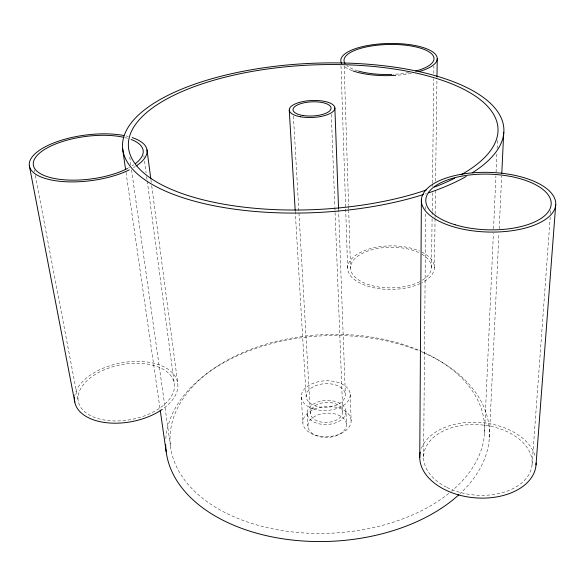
<?xml version="1.0" encoding="UTF-8"?>
<svg xmlns="http://www.w3.org/2000/svg" width="585" height="585" viewBox="0 0 585 585"><rect width="100%" height="100%" fill="white"/><g stroke="black" fill="none" stroke-linecap="round" stroke-linejoin="round"><path stroke-width="0.44" stroke-dasharray="2.92 2.19" d="M423.591 456.812L425.683 213.876M425.719 209.313L425.748 206.571M431.496 267.616L432.088 218.38M432.132 214.739L432.161 212.004M432.176 211.09L432.388 192.853M432.469 186.469L432.498 183.734M432.512 182.827L433.756 78.887M433.821 73.418L433.909 66.12M434.406 267.667L435.072 218.424M435.086 217.51L435.123 214.775M435.138 213.861L435.452 190.147M435.576 181.028L436.944 79.794M484.541 433.075L493.367 233.342M493.565 228.83L495.904 175.888M496.065 172.246L496.906 153.08M497.118 148.524L497.513 139.391M489.353 437.339L498.961 233.364M499.18 228.808L501.667 175.997M532.079 464.475L550.214 217.291M550.478 213.657L550.748 210.022M34.266 169.942L34.603 171.741M35.29 175.324L78.28 401.339M126.009 172.363L160.078 409.215M129.775 157.197L131.047 166.228M131.552 169.84L170.593 447.028M143.859 155.734L144.107 157.548M144.59 161.16L146.155 172.919M146.645 176.531L147.127 180.151M147.244 181.057L174.315 383.606A48.833 27.853 -10.8 0 1 105.812 420.249A48.833 27.853 -10.8 0 1 98.587 372.528A48.833 27.853 -10.8 0 1 174.315 383.606M150.923 179.69L151.281 182.396M151.712 185.701L177.803 383.818M301.275 397.039L302.884 422.97M295.22 211.134L306.174 396.703M307.176 413.646L307.929 426.458M293.421 116.115L310.408 413.419M331.315 114.426L334.854 206.52M334.891 207.434L342.73 411.679A16.183 10.018 -2.9 0 1 318.825 421.478A16.183 10.018 -2.9 0 1 318.13 404.14A16.183 10.018 -2.9 0 1 342.73 411.679M338.576 209.262L345.347 394.604A19.612 11.868 -2.9 0 1 316.419 406.282A19.612 11.868 -2.9 0 1 315.498 385.749A19.612 11.868 -2.9 0 1 345.347 394.604M345.962 411.562A19.422 12.022 -2.9 0 1 317.326 423.357A19.422 12.022 -2.9 0 1 316.397 402.553A19.422 12.022 -2.9 0 1 345.962 411.562L346.43 424.374A19.276 12.131 -2.9 0 1 318.013 436.264A19.276 12.131 -2.9 0 1 317.077 415.27A19.276 12.131 -2.9 0 1 346.43 424.374M350.247 394.422L351.132 420.747A24.153 15.13 -2.9 0 1 315.066 435.108A24.153 15.13 -2.9 0 1 314.788 408.9A24.153 15.13 -2.9 0 1 351.132 420.747M340.996 66.105L347.636 268.296M344.192 65.995L348.558 205.357M348.58 206.264L348.667 208.999M348.697 209.913L350.517 268.208M421.814 254.161A40.497 20.321 -0.5 0 1 421.858 280.507M419.745 281.677A40.497 20.321 -0.5 0 1 362.393 282.124A40.497 20.321 -0.5 0 1 362.437 253.349A40.497 20.321 -0.5 0 1 419.789 253.064M421.807 252.098A43.392 21.777 -0.5 0 1 421.865 282.76M420.242 283.549A43.392 21.777 -0.5 0 1 360.111 283.14A43.392 21.777 -0.5 0 1 359.395 252.961A43.392 21.777 -0.5 0 1 419.474 251.023M408.688 72.584A45.001 14.998 -1.2 0 1 392.966 74.339M357.735 70.851A45.001 14.998 -1.2 0 1 347.015 65.652M411.277 73.388A48.219 16.073 -1.2 0 1 397.018 75.253M352.06 70.58A48.219 16.073 -1.2 0 1 343.563 65.761M74.609 396.769A52.328 29.85 -10.8 0 1 147.31 362.042A52.328 29.85 -10.8 0 1 163.222 408.688M133.782 164.773A55.392 21.426 -7.5 0 1 132.144 165.855M129.46 167.442A55.392 21.426 -7.5 0 1 128.51 167.961M124.7 137.526A55.392 21.426 -7.5 0 1 127.596 138.287M135.325 166.52A59.363 22.961 -7.5 0 1 133.446 167.661M126.097 135.961A59.363 22.961 -7.5 0 1 128.232 136.459M421.405 448.403A58.295 37.762 4.9 0 1 479.7 422.443A58.295 37.762 4.9 0 1 535.165 456.307M419.54 350.495A157.438 99.384 -2.9 0 1 451.459 491.246M448.761 493.455A157.438 99.384 -2.9 0 1 230.124 515.041A157.438 99.384 -2.9 0 1 201.481 378.056A157.438 99.384 -2.9 0 1 418.809 350.188M426.428 193.577A190.856 74.639 -2.7 0 1 424.959 194.059M422.121 352.133A162.023 102.843 -2.9 0 1 460.176 493.55M165.833 438.684A162.023 102.843 -2.9 0 1 255.411 348.572A162.023 102.843 -2.9 0 1 419.116 350.883M447.167 487.539A54.398 35.232 4.9 0 0 531.992 465.367A54.398 35.232 4.9 0 0 454.457 426.933A54.398 35.232 4.9 0 0 447.167 487.539M313.633 408.937A24.519 14.837 -2.9 0 0 350.254 394.795A24.519 14.837 -2.9 0 0 313.385 383.226A24.519 14.837 -2.9 0 0 313.633 408.937"/><path stroke-width="0.88" d="M419.752 457.645L421.383 200.15M436.98 77.059L437.229 58.822M501.798 173.262L503.729 132.29M536.014 464.914L555.713 204.86A67.216 29.835 1.7 0 0 456.951 175.112A67.216 29.835 1.7 0 0 453.024 226.68A67.216 29.835 1.7 0 0 555.713 204.86M29.411 166.089L74.792 402.085M122.623 148.861L125.614 169.65M160.202 410.122L166.184 451.708M146.996 149.855L150.806 178.783M289.261 110.163L295.169 210.22M334.876 107.918L338.547 208.355M345.055 63.509A45.001 14.998 -1.2 0 1 373.384 45.696A45.001 14.998 -1.2 0 1 428.608 51.59A45.001 14.998 -1.2 0 1 415.679 71.041M391.796 74.39A45.001 14.998 -1.2 0 1 358.576 71.099M341.655 63.443A48.219 16.073 -1.2 0 1 372.711 44.731A48.219 16.073 -1.2 0 1 431.247 50.983A48.219 16.073 -1.2 0 1 418.655 71.67M395.774 75.341A48.219 16.073 -1.2 0 1 352.872 70.873M162.279 409.361A52.328 29.85 -10.8 0 1 105.073 422.538A52.328 29.85 -10.8 0 1 74.536 397.537M131.135 139.464A55.392 21.426 -7.5 0 1 135.303 163.676M127.537 168.465A55.392 21.426 -7.5 0 1 50.749 177.672A55.392 21.426 -7.5 0 1 47.093 147.976A55.392 21.426 -7.5 0 1 123.691 137.292M132.225 137.614A59.363 22.961 -7.5 0 1 136.217 165.943M129.314 169.869A59.363 22.961 -7.5 0 1 48.05 179.259A59.363 22.961 -7.5 0 1 43.1 147.976A59.363 22.961 -7.5 0 1 123.874 135.508M536.087 462.998A58.295 37.762 4.9 0 1 473.887 497.725A58.295 37.762 4.9 0 1 420.322 452.029M423.481 194.527A190.856 74.639 -2.7 0 1 126.908 161.365A190.856 74.639 -2.7 0 1 347.775 63.121A190.856 74.639 -2.7 0 1 472.292 172.816M466.238 176.443A190.856 74.639 -2.7 0 1 428.608 192.853M426.304 190.008A184.999 72.299 -2.7 0 1 132.941 160.509A184.999 72.299 -2.7 0 1 351.314 64.957A184.999 72.299 -2.7 0 1 461.112 174.776M454.735 178.176A184.999 72.299 -2.7 0 1 434.399 187.09M458.896 494.734A162.023 102.843 -2.9 0 1 282.094 538.683A162.023 102.843 -2.9 0 1 165.906 449.097M165.833 448.227A162.023 102.843 -2.9 0 1 165.672 444.746M455.145 224.772A62.719 27.831 1.7 0 0 551.15 204.567A62.719 27.831 1.7 0 0 459.188 176.677A62.719 27.831 1.7 0 0 455.145 224.772M300.529 116.781A22.837 8.497 -2.6 0 0 334.876 108.137A22.837 8.497 -2.6 0 0 300.785 102.039A22.837 8.497 -2.6 0 0 300.529 116.781M302.811 115.472A19.027 7.078 -2.6 0 0 331.073 108.049A19.027 7.078 -2.6 0 0 302.306 103.216A19.027 7.078 -2.6 0 0 302.811 115.472"/></g></svg>
